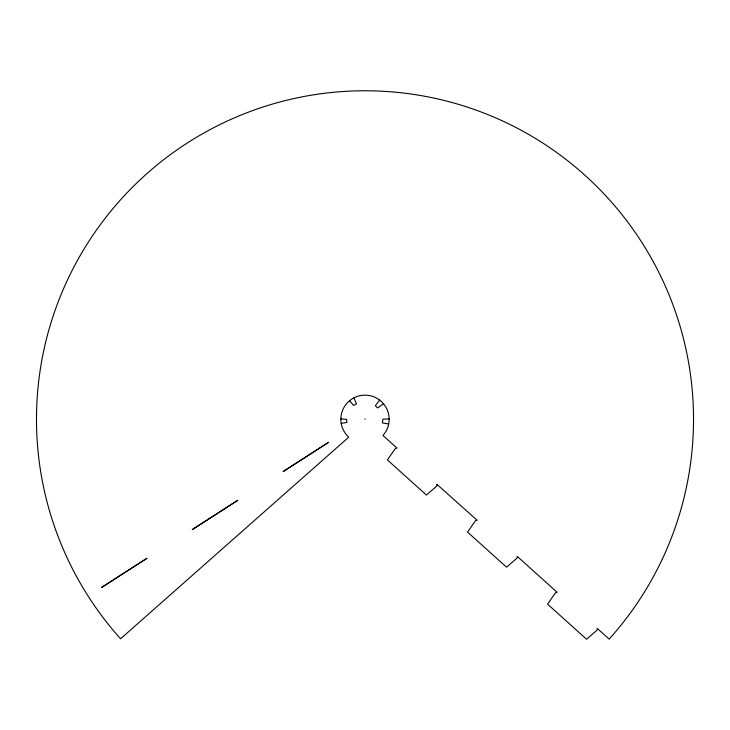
<?xml version="1.0" encoding="UTF-8"?>
<svg xmlns="http://www.w3.org/2000/svg" width="730" height="730" viewBox="0 0 730 730"><rect width="100%" height="100%" fill="white"/><g stroke="black" fill="none" stroke-linecap="round" stroke-linejoin="round"><path stroke-width="1.09" d="M379.627 400.077L375.348 405.688L377.62 407.97L383.469 403.726M341.202 423.418L346.869 422.433L346.65 419.394L340.846 418.892M389.154 418.91L382.949 419.175L382.429 422.916L388.698 423.993M349.597 400.688L353.493 405.396L356.477 403.873L353.913 397.841M365.21 418.938A1.998 1.998 0 0 1 365 419.303M436.951 484.364L436.914 485.961L426.384 495.013L387.42 459.927L395.322 448.512L397.047 448.147L382.958 435.463A24.154 24.154 0 0 0 381.197 401.372A24.154 24.154 0 0 0 347.106 403.07A24.154 24.154 0 0 0 348.739 437.16L120.569 638.796A328.527 328.527 0 0 1 137.003 182.774A328.527 328.527 0 0 1 593.326 183.084A328.527 328.527 0 0 1 609.148 639.124L597.259 628.42L597.076 630.173L586.546 639.224L547.591 604.148L555.493 592.723L557.209 592.368L517.232 556.37L517.05 558.121L506.52 567.173L467.565 532.088L475.467 520.673L477.183 520.308L436.951 484.364M146.903 558.322L101.589 587.486L146.903 558.322M237.67 500.369L192.346 529.542L237.67 500.369M328.564 442.334L283.24 471.507L328.564 442.334"/></g></svg>
